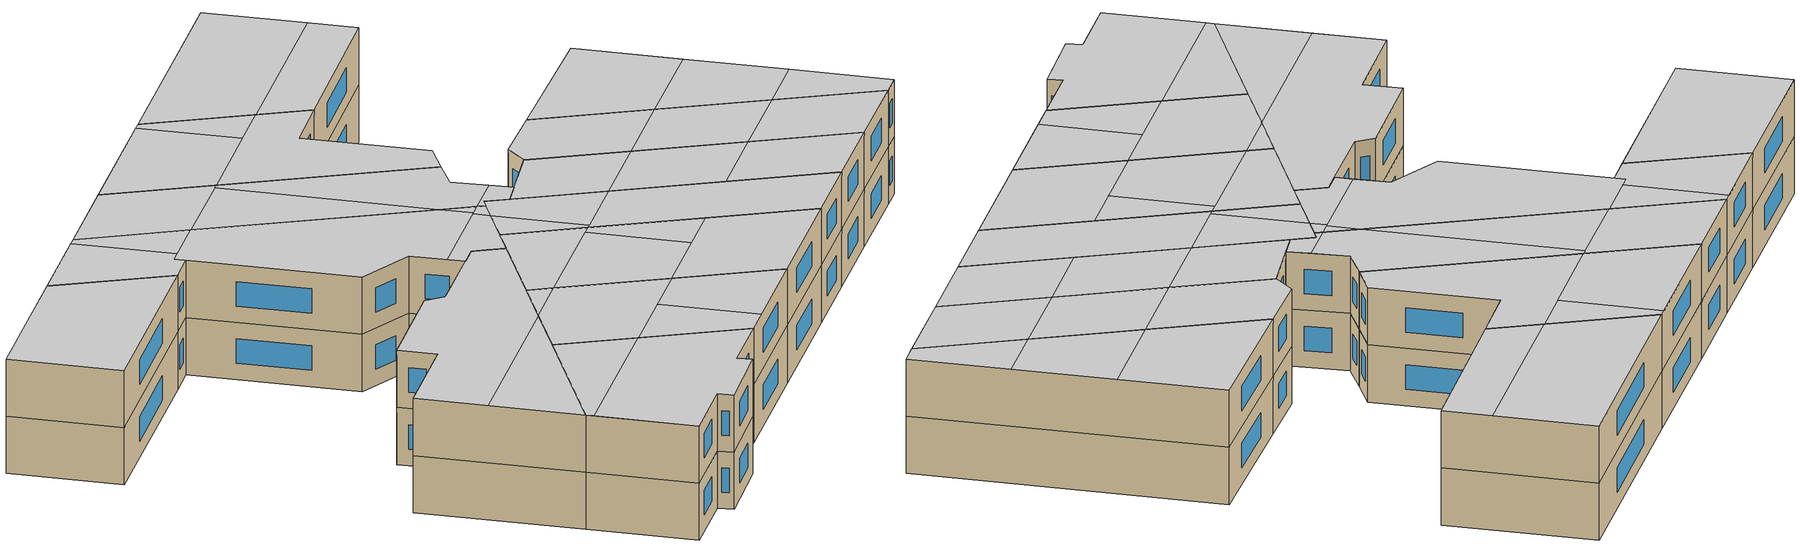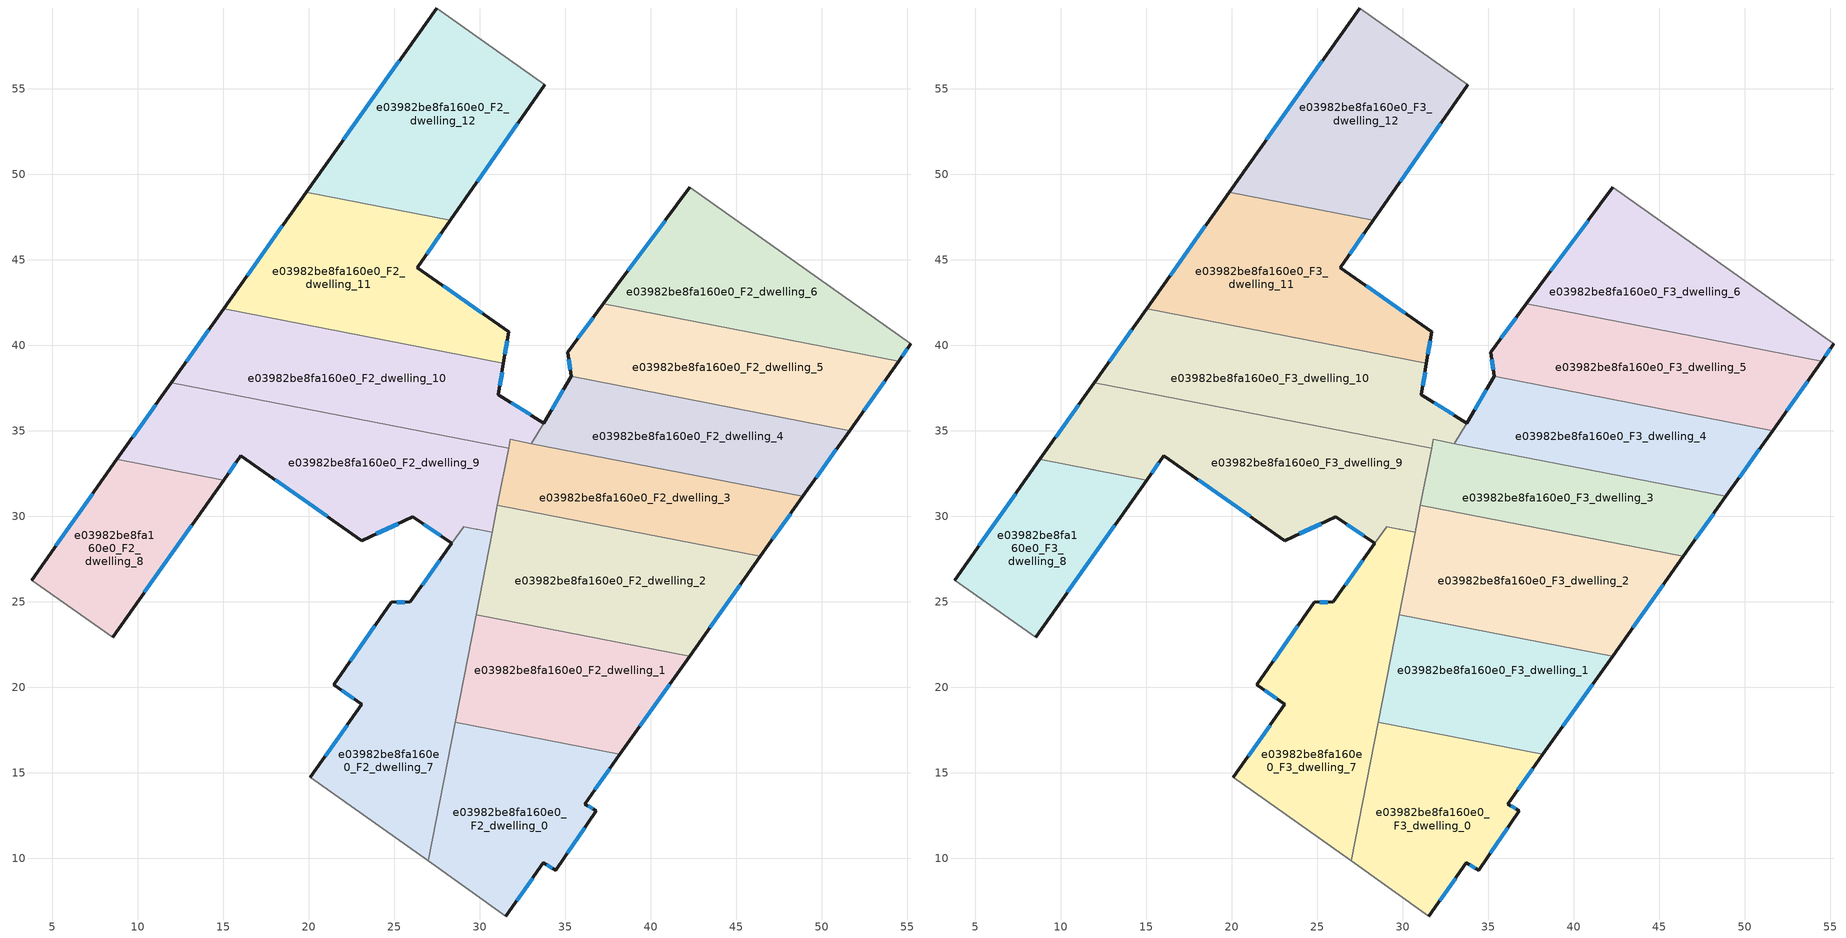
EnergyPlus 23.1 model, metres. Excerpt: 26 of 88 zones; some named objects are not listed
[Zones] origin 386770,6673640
e03982be8fa160e0_F2_dwelling_0
 floor to e03982be8fa160e0_F1_dwelling_0 (EU_floor_Construction): 38.19,16.07 36.13,13.17 36.8,12.76 34.42,9.29 33.71,9.73 31.52,6.62 26.98,9.83 28.55,17.95 z6
 wall outside (EU_wall_Construction): 31.52,6.62 33.71,9.73 34.42,9.29 36.8,12.76 36.13,13.17 38.19,16.07 z6:9
 wall adiabatic (EU_wall_Construction): 26.98,9.83 31.52,6.62 z6:9
 wall to e03982be8fa160e0_F2_dwelling_1 (EU_wall_Construction): 38.19,16.07 28.55,17.95 z6:9
 wall to e03982be8fa160e0_F2_dwelling_7 (EU_wall_Construction): 28.55,17.95 26.98,9.83 z6:9
 window (EU_Window_Construction): 33.91,9.6 34.22,9.42 / 32.15,7.5 33.08,8.84 / 36.72,14 37.6,15.24 / 36.61,12.88 36.32,13.05 / 35.1,10.28 36.12,11.77 z6.86:8.14
e03982be8fa160e0_F2_dwelling_1
 floor to e03982be8fa160e0_F1_dwelling_1 (EU_floor_Construction): 42.26,21.81 38.19,16.07 28.55,17.95 29.78,24.23 z6
 wall outside (EU_wall_Construction): 38.19,16.07 42.26,21.81 z6:9
 wall to e03982be8fa160e0_F2_dwelling_2 (EU_wall_Construction): 42.26,21.81 29.78,24.23 z6:9
 wall to e03982be8fa160e0_F2_dwelling_7 (EU_wall_Construction): 29.78,24.23 28.56,17.95 z6:9
 window (EU_Window_Construction): 39.35,17.71 41.09,20.17 z6.86:8.14
e03982be8fa160e0_F2_dwelling_10
 floor to e03982be8fa160e0_F1_dwelling_10 (EU_floor_Construction): 31.38,38.94 31.08,37.1 33.72,35.45 33.01,34.24 31.77,34.48 31.67,33.97 11.95,37.81 15.01,42.12 z6
 wall outside (EU_wall_Construction): 15.01,42.12 11.95,37.81 / 33.72,35.45 31.08,37.1 31.38,38.94 z6:9
 wall to e03982be8fa160e0_F2_dwelling_9 (EU_wall_Construction): 11.95,37.81 31.67,33.97 z6:9
 wall to e03982be8fa160e0_F2_dwelling_11 (EU_wall_Construction): 31.38,38.94 15.01,42.12 z6:9
 wall to e03982be8fa160e0_F2_dwelling_3 (EU_wall_Construction): 31.67,33.97 31.77,34.48 33.01,34.24 z6:9
 wall to e03982be8fa160e0_F2_dwelling_4 (EU_wall_Construction): 33.01,34.24 33.72,35.45 z6:9
 window (EU_Window_Construction): 14.13,40.89 12.82,39.04 / 31.17,37.63 31.29,38.41 / 32.97,35.92 31.84,36.63 z6.86:8.14
e03982be8fa160e0_F2_dwelling_11
 floor to e03982be8fa160e0_F1_dwelling_11 (EU_floor_Construction): 28.26,47.3 26.33,44.52 31.67,40.79 31.38,38.94 15.01,42.12 19.83,48.93 z6
 wall outside (EU_wall_Construction): 31.38,38.94 31.67,40.79 26.33,44.52 28.26,47.3 / 19.83,48.93 15.01,42.12 z6:9
 wall to e03982be8fa160e0_F2_dwelling_12 (EU_wall_Construction): 28.26,47.3 19.83,48.93 z6:9
 window (EU_Window_Construction): 30.15,41.86 27.86,43.46 / 31.46,39.47 31.59,40.26 / 18.45,46.99 16.38,44.07 / 26.88,45.32 27.71,46.5 z6.86:8.14
e03982be8fa160e0_F2_dwelling_12
 floor to e03982be8fa160e0_F1_dwelling_12 (EU_floor_Construction): 33.79,55.24 28.26,47.3 19.83,48.93 27.46,59.71 z6
 wall outside (EU_wall_Construction): 27.46,59.71 19.83,48.93 / 28.26,47.3 33.79,55.24 z6:9
 wall adiabatic (EU_wall_Construction): 33.79,55.24 27.46,59.71 z6:9
 window (EU_Window_Construction): 25.28,56.63 22.01,52.01 / 29.84,49.57 32.21,52.97 z6.86:8.14
e03982be8fa160e0_F2_dwelling_2
 floor to e03982be8fa160e0_F1_dwelling_2 (EU_floor_Construction): 46.39,27.64 42.26,21.81 29.78,24.23 31.02,30.63 z6
 wall outside (EU_wall_Construction): 42.26,21.81 46.39,27.64 z6:9
 wall to e03982be8fa160e0_F2_dwelling_3 (EU_wall_Construction): 46.39,27.64 31.02,30.63 z6:9
 wall to e03982be8fa160e0_F2_dwelling_9 (EU_wall_Construction): 31.02,30.63 30.72,29.05 z6:9
 wall to e03982be8fa160e0_F2_dwelling_7 (EU_wall_Construction): 30.72,29.05 29.78,24.23 z6:9
 window (EU_Window_Construction): 43.44,23.47 45.21,25.97 z6.86:8.14
e03982be8fa160e0_F2_dwelling_3
 floor to e03982be8fa160e0_F1_dwelling_3 (EU_floor_Construction): 48.89,31.16 46.39,27.64 31.02,30.63 31.77,34.48 z6
 wall outside (EU_wall_Construction): 46.39,27.64 48.89,31.16 z6:9
 wall to e03982be8fa160e0_F2_dwelling_4 (EU_wall_Construction): 48.89,31.16 33.01,34.24 z6:9
 wall to e03982be8fa160e0_F2_dwelling_9 (EU_wall_Construction): 31.67,33.97 31.02,30.63 z6:9
 window (EU_Window_Construction): 47.1,28.64 48.17,30.15 z6.86:8.14
e03982be8fa160e0_F2_dwelling_4
 floor to e03982be8fa160e0_F1_dwelling_4 (EU_floor_Construction): 51.61,35 48.89,31.16 33.01,34.24 35.35,38.17 z6
 wall outside (EU_wall_Construction): 48.89,31.16 51.61,35 / 35.35,38.17 33.72,35.44 z6:9
 wall to e03982be8fa160e0_F2_dwelling_5 (EU_wall_Construction): 51.61,35 35.35,38.17 z6:9
 window (EU_Window_Construction): 49.67,32.25 50.83,33.9 / 34.88,37.39 34.19,36.22 z6.86:8.14
e03982be8fa160e0_F2_dwelling_5
 floor to e03982be8fa160e0_F1_dwelling_5 (EU_floor_Construction): 54.48,39.05 51.61,35 35.35,38.17 35.12,39.59 37.21,42.41 z6
 wall outside (EU_wall_Construction): 51.61,35 54.48,39.05 / 37.21,42.41 35.12,39.59 35.35,38.17 z6:9
 wall to e03982be8fa160e0_F2_dwelling_6 (EU_wall_Construction): 54.48,39.05 37.21,42.41 z6:9
 window (EU_Window_Construction): 52.43,36.16 53.66,37.89 / 35.19,39.19 35.28,38.57 / 36.61,41.6 35.72,40.4 z6.86:8.14
e03982be8fa160e0_F2_dwelling_6
 floor to e03982be8fa160e0_F1_dwelling_6 (EU_floor_Construction): 55.21,40.07 54.48,39.05 37.21,42.41 42.27,49.23 z6
 wall outside (EU_wall_Construction): 42.27,49.23 37.21,42.41 / 54.48,39.05 55.21,40.07 z6:9
 wall adiabatic (EU_wall_Construction): 55.21,40.07 42.27,49.23 z6:9
 window (EU_Window_Construction): 40.83,47.28 38.66,44.36 / 54.69,39.34 55,39.78 z6.86:8.14
e03982be8fa160e0_F2_dwelling_7
 floor to e03982be8fa160e0_F1_dwelling_7 (EU_floor_Construction): 30.72,29.05 26.98,9.83 20.08,14.72 23.1,19.01 21.45,20.15 24.83,24.96 25.92,24.98 29.04,29.38 29.78,29.24 z6
 wall outside (EU_wall_Construction): 28.36,28.41 25.92,24.98 24.83,24.96 21.45,20.15 23.1,19.01 20.08,14.72 z6:9
 wall adiabatic (EU_wall_Construction): 20.08,14.72 26.98,9.83 z6:9
 wall to e03982be8fa160e0_F2_dwelling_9 (EU_wall_Construction): 29.84,29.23 29.78,29.24 29.04,29.38 28.36,28.41 / 30.72,29.05 29.84,29.22 z6:9
 window (EU_Window_Construction): 22.24,17.78 20.94,15.94 / 21.92,19.83 22.63,19.33 / 23.86,23.59 22.42,21.53 / 25.61,24.98 25.14,24.97 / 27.66,27.43 26.62,25.96 z6.86:8.14
e03982be8fa160e0_F2_dwelling_8
 floor to e03982be8fa160e0_F1_dwelling_8 (EU_floor_Construction): 15.01,32.11 8.52,22.91 3.78,26.26 8.78,33.32 z6
 wall outside (EU_wall_Construction): 8.78,33.32 3.78,26.26 / 8.52,22.91 15.01,32.11 z6:9
 wall adiabatic (EU_wall_Construction): 3.78,26.26 8.52,22.91 z6:9
 wall to e03982be8fa160e0_F2_dwelling_9 (EU_wall_Construction): 15.01,32.11 8.78,33.32 z6:9
 window (EU_Window_Construction): 7.35,31.3 5.2,28.28 / 10.37,25.53 13.15,29.48 z6.86:8.14
e03982be8fa160e0_F2_dwelling_9
 floor to e03982be8fa160e0_F1_dwelling_9 (EU_floor_Construction): 31.67,33.97 30.72,29.05 29.78,29.24 29.04,29.38 28.36,28.41 26.07,29.96 23.09,28.57 16.02,33.54 15.01,32.11 8.78,33.32 11.95,37.81 z6
 wall outside (EU_wall_Construction): 15.01,32.11 16.02,33.54 23.09,28.57 26.07,29.96 28.36,28.41 / 11.95,37.81 8.78,33.32 z6:9
 window (EU_Window_Construction): 26.72,29.52 27.7,28.86 / 23.94,28.97 25.21,29.56 / 18.04,32.12 21.07,29.99 / 15.3,32.52 15.73,33.13 / 11.04,36.53 9.68,34.6 z6.86:8.14
e03982be8fa160e0_F3_dwelling_0
 floor to e03982be8fa160e0_F2_dwelling_0 (EU_floor_Construction): 38.19,16.07 36.13,13.17 36.8,12.76 34.42,9.29 33.71,9.73 31.52,6.62 26.98,9.83 28.55,17.95 z9
 wall outside (EU_wall_Construction): 31.52,6.62 33.71,9.73 34.42,9.29 36.8,12.76 36.13,13.17 38.19,16.07 z9:12
 wall adiabatic (EU_wall_Construction): 26.98,9.83 31.52,6.62 z9:12
 wall to e03982be8fa160e0_F3_dwelling_1 (EU_wall_Construction): 38.19,16.07 28.55,17.95 z9:12
 wall to e03982be8fa160e0_F3_dwelling_7 (EU_wall_Construction): 28.55,17.95 26.98,9.83 z9:12
 window (EU_Window_Construction): 33.91,9.6 34.22,9.42 / 32.15,7.5 33.08,8.84 / 36.72,14 37.6,15.24 / 36.61,12.88 36.32,13.05 / 35.1,10.28 36.12,11.77 z9.86:11.14
 ceiling to e03982be8fa160e0_F4_dwelling_0 (EU_floor_Construction): 34.42,9.29 36.8,12.76 36.13,13.17 38.19,16.07 32.67,17.15 27.32,9.59 31.52,6.62 33.71,9.73 z12
 ceiling to e03982be8fa160e0_F4_dwelling_3 (EU_floor_Construction): 27.32,9.59 32.67,17.15 28.55,17.95 26.98,9.83 z12
e03982be8fa160e0_F3_dwelling_1
 floor to e03982be8fa160e0_F2_dwelling_1 (EU_floor_Construction): 42.26,21.81 38.19,16.07 28.55,17.95 29.78,24.23 z9
 wall outside (EU_wall_Construction): 38.19,16.07 42.26,21.81 z9:12
 wall to e03982be8fa160e0_F3_dwelling_2 (EU_wall_Construction): 42.26,21.81 29.78,24.23 z9:12
 wall to e03982be8fa160e0_F3_dwelling_7 (EU_wall_Construction): 29.78,24.23 28.56,17.95 z9:12
 window (EU_Window_Construction): 39.35,17.71 41.09,20.17 z9.86:11.14
 ceiling to e03982be8fa160e0_F4_dwelling_3 (EU_floor_Construction): 32.67,17.15 36.73,22.88 31.1,23.97 29.21,21.29 28.55,17.95 z12
 ceiling to e03982be8fa160e0_F4_dwelling_0 (EU_floor_Construction): 38.19,16.07 39.15,17.43 34.96,20.39 32.67,17.15 z12
 ceiling to e03982be8fa160e0_F4_dwelling_5 (EU_floor_Construction): 29.21,21.29 31.1,23.97 29.78,24.23 z12
 ceiling to e03982be8fa160e0_F4_dwelling_1 (EU_floor_Construction): 39.15,17.43 42.26,21.81 36.73,22.88 34.96,20.39 z12
e03982be8fa160e0_F3_dwelling_10
 floor to e03982be8fa160e0_F2_dwelling_10 (EU_floor_Construction): 31.38,38.94 31.08,37.1 33.72,35.45 33.01,34.24 31.77,34.48 31.67,33.97 11.95,37.81 15.01,42.12 z9
 wall outside (EU_wall_Construction): 15.01,42.12 11.95,37.81 / 33.72,35.45 31.08,37.1 31.38,38.94 z9:12
 wall to e03982be8fa160e0_F3_dwelling_9 (EU_wall_Construction): 11.95,37.81 31.67,33.97 z9:12
 wall to e03982be8fa160e0_F3_dwelling_11 (EU_wall_Construction): 31.38,38.94 15.01,42.12 z9:12
 wall to e03982be8fa160e0_F3_dwelling_3 (EU_wall_Construction): 31.67,33.97 31.77,34.48 33.01,34.24 z9:12
 wall to e03982be8fa160e0_F3_dwelling_4 (EU_wall_Construction): 33.01,34.24 33.72,35.45 z9:12
 window (EU_Window_Construction): 14.13,40.89 12.82,39.04 / 31.17,37.63 31.29,38.41 / 32.97,35.92 31.84,36.63 z9.86:11.14
 ceiling to e03982be8fa160e0_F4_dwelling_8 (EU_floor_Construction): 31.24,34.06 32.69,36.1 31.08,37.1 31.38,38.94 20.63,41.03 20.45,40.77 29.44,34.41 z12
 ceiling to e03982be8fa160e0_F4_dwelling_6 (EU_floor_Construction): 33.01,34.24 33.72,35.45 32.69,36.1 31.24,34.06 31.67,33.97 31.77,34.48 z12
 ceiling adiabatic (EU_roof_Construction): 17.57,36.71 20.63,41.03 15.01,42.12 11.95,37.81 z12
 ceiling to e03982be8fa160e0_F4_dwelling_7 (EU_floor_Construction): 29.44,34.41 20.45,40.77 17.57,36.71 z12
e03982be8fa160e0_F3_dwelling_11
 floor to e03982be8fa160e0_F2_dwelling_11 (EU_floor_Construction): 28.26,47.3 26.33,44.52 31.67,40.79 31.38,38.94 15.01,42.12 19.83,48.93 z9
 wall outside (EU_wall_Construction): 31.38,38.94 31.67,40.79 26.33,44.52 28.26,47.3 / 19.83,48.93 15.01,42.12 z9:12
 wall to e03982be8fa160e0_F3_dwelling_12 (EU_wall_Construction): 28.26,47.3 19.83,48.93 z9:12
 window (EU_Window_Construction): 30.15,41.86 27.86,43.46 / 31.46,39.47 31.59,40.26 / 18.45,46.99 16.38,44.07 / 26.88,45.32 27.71,46.5 z9.86:11.14
 ceiling to e03982be8fa160e0_F4_dwelling_10 (EU_floor_Construction): 20.63,41.03 23.83,45.55 19.57,48.56 15.01,42.12 z12
 ceiling to e03982be8fa160e0_F4_dwelling_8 (EU_floor_Construction): 31.38,38.94 31.67,40.79 26.33,44.52 28.26,47.3 25.45,47.84 20.63,41.03 z12
 ceiling to e03982be8fa160e0_F4_dwelling_11 (EU_floor_Construction): 23.83,45.55 25.45,47.84 19.83,48.93 19.57,48.56 z12
e03982be8fa160e0_F3_dwelling_12
 floor to e03982be8fa160e0_F2_dwelling_12 (EU_floor_Construction): 33.79,55.24 28.26,47.3 19.83,48.93 27.46,59.71 z9
 wall outside (EU_wall_Construction): 27.46,59.71 19.83,48.93 / 28.26,47.3 33.79,55.24 z9:12
 wall adiabatic (EU_wall_Construction): 33.79,55.24 27.46,59.71 z9:12
 window (EU_Window_Construction): 25.28,56.63 22.01,52.01 / 29.84,49.57 32.21,52.97 z9.86:11.14
 ceiling to e03982be8fa160e0_F4_dwelling_11 (EU_floor_Construction): 25.45,47.84 31.72,56.7 27.46,59.71 19.83,48.93 z12
 ceiling to e03982be8fa160e0_F4_dwelling_8 (EU_floor_Construction): 28.26,47.3 33.79,55.24 31.72,56.7 25.45,47.84 z12
e03982be8fa160e0_F3_dwelling_2
 floor to e03982be8fa160e0_F2_dwelling_2 (EU_floor_Construction): 46.39,27.64 42.26,21.81 29.78,24.23 31.02,30.63 z9
 wall outside (EU_wall_Construction): 42.26,21.81 46.39,27.64 z9:12
 wall to e03982be8fa160e0_F3_dwelling_3 (EU_wall_Construction): 46.39,27.64 31.02,30.63 z9:12
 wall to e03982be8fa160e0_F3_dwelling_9 (EU_wall_Construction): 31.02,30.63 30.72,29.05 z9:12
 wall to e03982be8fa160e0_F3_dwelling_7 (EU_wall_Construction): 30.72,29.05 29.78,24.23 z9:12
 window (EU_Window_Construction): 43.44,23.47 45.21,25.97 z9.86:11.14
 ceiling to e03982be8fa160e0_F4_dwelling_1 (EU_floor_Construction): 42.26,21.81 46.39,27.64 40.86,28.72 36.73,22.88 z12
 ceiling to e03982be8fa160e0_F4_dwelling_3 (EU_floor_Construction): 36.73,22.88 39.16,26.32 34.9,29.33 31.1,23.97 z12
 ceiling to e03982be8fa160e0_F4_dwelling_5 (EU_floor_Construction): 31.1,23.97 35.24,29.81 31.02,30.63 29.78,24.23 z12
 ceiling to e03982be8fa160e0_F4_dwelling_4 (EU_floor_Construction): 39.16,26.32 40.86,28.72 35.24,29.81 34.9,29.33 z12
e03982be8fa160e0_F3_dwelling_3
 floor to e03982be8fa160e0_F2_dwelling_3 (EU_floor_Construction): 48.89,31.16 46.39,27.64 31.02,30.63 31.77,34.48 z9
 wall outside (EU_wall_Construction): 46.39,27.64 48.89,31.16 z9:12
 wall to e03982be8fa160e0_F3_dwelling_4 (EU_wall_Construction): 48.89,31.16 33.01,34.24 z9:12
 wall to e03982be8fa160e0_F3_dwelling_9 (EU_wall_Construction): 31.67,33.97 31.02,30.63 z9:12
 window (EU_Window_Construction): 47.1,28.64 48.17,30.15 z9.86:11.14
 ceiling to e03982be8fa160e0_F4_dwelling_6 (EU_floor_Construction): 35.4,30.04 37.73,33.33 31.77,34.48 31.45,32.83 z12
 ceiling to e03982be8fa160e0_F4_dwelling_5 (EU_floor_Construction): 35.24,29.81 35.4,30.04 31.45,32.83 31.02,30.63 z12
 ceiling adiabatic (EU_roof_Construction): 46.39,27.64 48.89,31.16 37.73,33.33 35.24,29.81 z12
e03982be8fa160e0_F3_dwelling_4
 floor to e03982be8fa160e0_F2_dwelling_4 (EU_floor_Construction): 51.61,35 48.89,31.16 33.01,34.24 35.35,38.17 z9
 wall outside (EU_wall_Construction): 48.89,31.16 51.61,35 / 35.35,38.17 33.72,35.44 z9:12
 wall to e03982be8fa160e0_F3_dwelling_5 (EU_wall_Construction): 51.61,35 35.35,38.17 z9:12
 window (EU_Window_Construction): 49.67,32.25 50.83,33.9 / 34.88,37.39 34.19,36.22 z9.86:11.14
 ceiling to e03982be8fa160e0_F4_dwelling_6 (EU_floor_Construction): 37.73,33.33 40.45,37.17 35.35,38.17 33.01,34.24 z12
 ceiling to e03982be8fa160e0_F4_dwelling_2 (EU_floor_Construction): 48.89,31.16 51.61,35 46.07,36.08 43.35,32.23 z12
 ceiling to e03982be8fa160e0_F4_dwelling_4 (EU_floor_Construction): 43.35,32.23 46.07,36.08 40.45,37.17 37.73,33.33 z12
e03982be8fa160e0_F3_dwelling_5
 floor to e03982be8fa160e0_F2_dwelling_5 (EU_floor_Construction): 54.48,39.05 51.61,35 35.35,38.17 35.12,39.59 37.21,42.41 z9
 wall outside (EU_wall_Construction): 51.61,35 54.48,39.05 / 37.21,42.41 35.12,39.59 35.35,38.17 z9:12
 wall to e03982be8fa160e0_F3_dwelling_6 (EU_wall_Construction): 54.48,39.05 37.21,42.41 z9:12
 window (EU_Window_Construction): 52.43,36.16 53.66,37.89 / 35.19,39.19 35.28,38.57 / 36.61,41.6 35.72,40.4 z9.86:11.14
 ceiling to e03982be8fa160e0_F4_dwelling_2 (EU_floor_Construction): 51.61,35 54.48,39.05 48.94,40.13 46.07,36.08 z12
 ceiling to e03982be8fa160e0_F4_dwelling_6 (EU_floor_Construction): 40.45,37.17 43.32,41.22 37.21,42.41 35.12,39.59 35.35,38.17 z12
 ceiling adiabatic (EU_roof_Construction): 46.07,36.08 48.94,40.13 43.32,41.22 40.45,37.17 z12
e03982be8fa160e0_F3_dwelling_6
 floor to e03982be8fa160e0_F2_dwelling_6 (EU_floor_Construction): 55.21,40.07 54.48,39.05 37.21,42.41 42.27,49.23 z9
 wall outside (EU_wall_Construction): 42.27,49.23 37.21,42.41 / 54.48,39.05 55.21,40.07 z9:12
 wall adiabatic (EU_wall_Construction): 55.21,40.07 42.27,49.23 z9:12
 window (EU_Window_Construction): 40.83,47.28 38.66,44.36 / 54.69,39.34 55,39.78 z9.86:11.14
 ceiling to e03982be8fa160e0_F4_dwelling_2 (EU_floor_Construction): 54.48,39.05 55.21,40.07 51.01,43.04 48.94,40.13 z12
 ceiling to e03982be8fa160e0_F4_dwelling_6 (EU_floor_Construction): 43.32,41.22 46.74,46.06 42.27,49.23 37.21,42.41 z12
 ceiling adiabatic (EU_roof_Construction): 48.94,40.13 51.01,43.04 46.74,46.06 43.32,41.22 z12
e03982be8fa160e0_F3_dwelling_7
 floor to e03982be8fa160e0_F2_dwelling_7 (EU_floor_Construction): 30.72,29.05 26.98,9.83 20.08,14.72 23.1,19.01 21.45,20.15 24.83,24.96 25.92,24.98 29.04,29.38 29.78,29.24 z9
 wall outside (EU_wall_Construction): 28.36,28.41 25.92,24.98 24.83,24.96 21.45,20.15 23.1,19.01 20.08,14.72 z9:12
 wall adiabatic (EU_wall_Construction): 20.08,14.72 26.98,9.83 z9:12
 wall to e03982be8fa160e0_F3_dwelling_9 (EU_wall_Construction): 29.84,29.23 29.78,29.24 29.04,29.38 28.36,28.41 / 30.72,29.05 29.84,29.22 z9:12
 window (EU_Window_Construction): 22.24,17.78 20.94,15.94 / 21.92,19.83 22.63,19.33 / 23.86,23.59 22.42,21.53 / 25.61,24.98 25.14,24.97 / 27.66,27.43 26.62,25.96 z9.86:11.14
 ceiling to e03982be8fa160e0_F4_dwelling_5 (EU_floor_Construction): 23.06,12.61 29.21,21.29 30.72,29.05 29.78,29.24 29.04,29.38 25.92,24.98 24.83,24.96 21.45,20.15 23.1,19.01 20.08,14.72 z12
 ceiling to e03982be8fa160e0_F4_dwelling_3 (EU_floor_Construction): 26.98,9.83 29.21,21.29 23.06,12.61 z12
e03982be8fa160e0_F3_dwelling_8
 floor to e03982be8fa160e0_F2_dwelling_8 (EU_floor_Construction): 15.01,32.11 8.52,22.91 3.78,26.26 8.78,33.32 z9
 wall outside (EU_wall_Construction): 8.78,33.32 3.78,26.26 / 8.52,22.91 15.01,32.11 z9:12
 wall adiabatic (EU_wall_Construction): 3.78,26.26 8.52,22.91 z9:12
 wall to e03982be8fa160e0_F3_dwelling_9 (EU_wall_Construction): 15.01,32.11 8.78,33.32 z9:12
 window (EU_Window_Construction): 7.35,31.3 5.2,28.28 / 10.37,25.53 13.15,29.48 z9.86:11.14
 ceiling to e03982be8fa160e0_F4_dwelling_9 (EU_floor_Construction): 8.52,22.91 15.01,32.11 8.78,33.32 3.78,26.26 z12
e03982be8fa160e0_F3_dwelling_9
 floor to e03982be8fa160e0_F2_dwelling_9 (EU_floor_Construction): 31.67,33.97 30.72,29.05 29.78,29.24 29.04,29.38 28.36,28.41 26.07,29.96 23.09,28.57 16.02,33.54 15.01,32.11 8.78,33.32 11.95,37.81 z9
 wall outside (EU_wall_Construction): 15.01,32.11 16.02,33.54 23.09,28.57 26.07,29.96 28.36,28.41 / 11.95,37.81 8.78,33.32 z9:12
 window (EU_Window_Construction): 26.72,29.52 27.7,28.86 / 23.94,28.97 25.21,29.56 / 18.04,32.12 21.07,29.99 / 15.3,32.52 15.73,33.13 / 11.04,36.53 9.68,34.6 z9.86:11.14
 ceiling to e03982be8fa160e0_F4_dwelling_7 (EU_floor_Construction): 27.6,28.92 30.8,33.44 29.44,34.41 17.57,36.71 15.56,33.87 23.09,28.57 26.07,29.96 z12
 ceiling to e03982be8fa160e0_F4_dwelling_8 (EU_floor_Construction): 30.8,33.44 31.24,34.06 29.44,34.41 z12
 ceiling to e03982be8fa160e0_F4_dwelling_9 (EU_floor_Construction): 15.01,32.11 16.02,33.54 15.56,33.87 15.93,34.4 11.67,37.41 8.78,33.32 z12
 ceiling to e03982be8fa160e0_F4_dwelling_5 (EU_floor_Construction): 30.72,29.05 31.45,32.83 30.73,33.34 27.6,28.92 28.36,28.41 29.04,29.38 29.78,29.24 z12
 ceiling to e03982be8fa160e0_F4_dwelling_10 (EU_floor_Construction): 15.93,34.4 17.57,36.71 11.95,37.81 11.67,37.41 z12
 ceiling to e03982be8fa160e0_F4_dwelling_6 (EU_floor_Construction): 31.45,32.83 31.67,33.97 31.24,34.06 30.73,33.34 z12
[Building]
EU S2 Campaign: North Axis=0; Terrain=City; Solar Distribution=FullExterior
[Site:Location]
Helsinki-Vantaa.AP: Latitude=60.317; Longitude=24.963; Time Zone=2; Elevation=54.6
[SizingPeriod:WeatherFileDays]
AnnualSizingPeriod: Begin Month=1; Begin Day of Month=1; End Month=12; End Day of Month=31; Day of Week for Start Day=Monday; Use Weather File Daylight Saving Period=No; Use Weather File Rain and Snow Indicators=No
[MATERIAL]
EU_InternalMass_Material: Roughness=MediumRough; Thickness=0.1; Conductivity=1; Density=1800; Specific Heat=900; Thermal Absorptance=0.9; Solar Absorptance=0.7; Visible Absorptance=0.7
[MATERIAL:NOMASS] Roughness=MediumRough; Thermal Absorptance=0.9; Solar Absorptance=0.7; Visible Absorptance=0.7
Name | Thermal Resistance
EU_wall_NoMass | 1.10183
EU_roof_NoMass; EU_floor_NoMass | 1.70606
[WINDOWMATERIAL:SIMPLEGLAZINGSYSTEM]
EU_Window_SimpleGlazing: UFactor=3.11035; Solar Heat Gain Coefficient=0.8; Visible Transmittance=0.8
[CONSTRUCTION]
EU_wall_Construction: EU_wall_NoMass
EU_roof_Construction: EU_roof_NoMass
EU_floor_Construction: EU_floor_NoMass
EU_Window_Construction: EU_Window_SimpleGlazing
EU_InternalMass_Construction: EU_InternalMass_Material
[ZONE] Type=1; Multiplier=1; Ceiling Height=autocalculate; Floor Area=autocalculate; Part of Total Floor Area=Yes
Name | Volume
e03982be8fa160e0_F2_dwelling_0; e03982be8fa160e0_F3_dwelling_0 | 228.308
e03982be8fa160e0_F2_dwelling_1; e03982be8fa160e0_F3_dwelling_1 | 216.406
e03982be8fa160e0_F2_dwelling_10; e03982be8fa160e0_F3_dwelling_10 | 274.701
e03982be8fa160e0_F2_dwelling_11; e03982be8fa160e0_F3_dwelling_11 | 267.854
e03982be8fa160e0_F2_dwelling_12; e03982be8fa160e0_F3_dwelling_12 | 267.466
e03982be8fa160e0_F2_dwelling_2; e03982be8fa160e0_F3_dwelling_2 | 277.295
e03982be8fa160e0_F2_dwelling_3; e03982be8fa160e0_F3_dwelling_3 | 194.982
e03982be8fa160e0_F2_dwelling_4; e03982be8fa160e0_F3_dwelling_4 | 210.966
e03982be8fa160e0_F2_dwelling_5; e03982be8fa160e0_F3_dwelling_5 | 237.122
e03982be8fa160e0_F2_dwelling_6; e03982be8fa160e0_F3_dwelling_6 | 231.971
e03982be8fa160e0_F2_dwelling_7; e03982be8fa160e0_F3_dwelling_7 | 295.463
e03982be8fa160e0_F2_dwelling_8; e03982be8fa160e0_F3_dwelling_8 | 173.22
e03982be8fa160e0_F2_dwelling_9; e03982be8fa160e0_F3_dwelling_9 | 333.664
[INTERNALMASS] Construction=EU_InternalMass_Construction
Name | Zone or ZoneList | Surface Area
e03982be8fa160e0_F2_dwelling_0_EU_InternalMass | e03982be8fa160e0_F2_dwelling_0 | 76.1027
e03982be8fa160e0_F2_dwelling_1_EU_InternalMass | e03982be8fa160e0_F2_dwelling_1 | 72.1354
e03982be8fa160e0_F2_dwelling_2_EU_InternalMass | e03982be8fa160e0_F2_dwelling_2 | 92.4315
e03982be8fa160e0_F2_dwelling_3_EU_InternalMass | e03982be8fa160e0_F2_dwelling_3 | 64.9951
e03982be8fa160e0_F2_dwelling_4_EU_InternalMass | e03982be8fa160e0_F2_dwelling_4 | 70.3325
e03982be8fa160e0_F2_dwelling_5_EU_InternalMass | e03982be8fa160e0_F2_dwelling_5 | 79.0407
e03982be8fa160e0_F2_dwelling_6_EU_InternalMass | e03982be8fa160e0_F2_dwelling_6 | 77.3238
e03982be8fa160e0_F2_dwelling_7_EU_InternalMass | e03982be8fa160e0_F2_dwelling_7 | 98.4909
e03982be8fa160e0_F2_dwelling_8_EU_InternalMass | e03982be8fa160e0_F2_dwelling_8 | 57.7461
e03982be8fa160e0_F2_dwelling_9_EU_InternalMass | e03982be8fa160e0_F2_dwelling_9 | 111.221
e03982be8fa160e0_F2_dwelling_10_EU_InternalMass | e03982be8fa160e0_F2_dwelling_10 | 91.5668
e03982be8fa160e0_F2_dwelling_11_EU_InternalMass | e03982be8fa160e0_F2_dwelling_11 | 89.2847
e03982be8fa160e0_F2_dwelling_12_EU_InternalMass | e03982be8fa160e0_F2_dwelling_12 | 89.1553
e03982be8fa160e0_F3_dwelling_0_EU_InternalMass | e03982be8fa160e0_F3_dwelling_0 | 76.1027
e03982be8fa160e0_F3_dwelling_1_EU_InternalMass | e03982be8fa160e0_F3_dwelling_1 | 72.1354
e03982be8fa160e0_F3_dwelling_2_EU_InternalMass | e03982be8fa160e0_F3_dwelling_2 | 92.4315
e03982be8fa160e0_F3_dwelling_3_EU_InternalMass | e03982be8fa160e0_F3_dwelling_3 | 64.9951
e03982be8fa160e0_F3_dwelling_4_EU_InternalMass | e03982be8fa160e0_F3_dwelling_4 | 70.3325
e03982be8fa160e0_F3_dwelling_5_EU_InternalMass | e03982be8fa160e0_F3_dwelling_5 | 79.0407
e03982be8fa160e0_F3_dwelling_6_EU_InternalMass | e03982be8fa160e0_F3_dwelling_6 | 77.3238
e03982be8fa160e0_F3_dwelling_7_EU_InternalMass | e03982be8fa160e0_F3_dwelling_7 | 98.4909
e03982be8fa160e0_F3_dwelling_8_EU_InternalMass | e03982be8fa160e0_F3_dwelling_8 | 57.7461
e03982be8fa160e0_F3_dwelling_9_EU_InternalMass | e03982be8fa160e0_F3_dwelling_9 | 111.221
e03982be8fa160e0_F3_dwelling_10_EU_InternalMass | e03982be8fa160e0_F3_dwelling_10 | 91.5668
e03982be8fa160e0_F3_dwelling_11_EU_InternalMass | e03982be8fa160e0_F3_dwelling_11 | 89.2847
e03982be8fa160e0_F3_dwelling_12_EU_InternalMass | e03982be8fa160e0_F3_dwelling_12 | 89.1553
[OTHEREQUIPMENT] Fuel Type=Electricity; Design Level Calculation Method=Watts/Area; Power per Zone Floor Area=1; Fraction Latent=0; Fraction Radiant=0; Fraction Lost=0; Carbon Dioxide Generation Rate=0; EndUse Subcategory=EU_Step8_InternalGains
Name | Zone or ZoneList or Space or SpaceList | Schedule
EU_Step8_InternalGain_e03982be8fa160e0_F2_dwelling_0_f000 | e03982be8fa160e0_F2_dwelling_0 | EU_Step8_GainSchedule_e03982be8fa160e0_F2_dwelling_0_f000
EU_Step8_InternalGain_e03982be8fa160e0_F2_dwelling_1_f000 | e03982be8fa160e0_F2_dwelling_1 | EU_Step8_GainSchedule_e03982be8fa160e0_F2_dwelling_1_f000
EU_Step8_InternalGain_e03982be8fa160e0_F2_dwelling_2_f000 | e03982be8fa160e0_F2_dwelling_2 | EU_Step8_GainSchedule_e03982be8fa160e0_F2_dwelling_2_f000
EU_Step8_InternalGain_e03982be8fa160e0_F2_dwelling_3_f000 | e03982be8fa160e0_F2_dwelling_3 | EU_Step8_GainSchedule_e03982be8fa160e0_F2_dwelling_3_f000
EU_Step8_InternalGain_e03982be8fa160e0_F2_dwelling_4_f000 | e03982be8fa160e0_F2_dwelling_4 | EU_Step8_GainSchedule_e03982be8fa160e0_F2_dwelling_4_f000
EU_Step8_InternalGain_e03982be8fa160e0_F2_dwelling_5_f000 | e03982be8fa160e0_F2_dwelling_5 | EU_Step8_GainSchedule_e03982be8fa160e0_F2_dwelling_5_f000
EU_Step8_InternalGain_e03982be8fa160e0_F2_dwelling_6_f000 | e03982be8fa160e0_F2_dwelling_6 | EU_Step8_GainSchedule_e03982be8fa160e0_F2_dwelling_6_f000
EU_Step8_InternalGain_e03982be8fa160e0_F2_dwelling_7_f000 | e03982be8fa160e0_F2_dwelling_7 | EU_Step8_GainSchedule_e03982be8fa160e0_F2_dwelling_7_f000
EU_Step8_InternalGain_e03982be8fa160e0_F2_dwelling_8_f000 | e03982be8fa160e0_F2_dwelling_8 | EU_Step8_GainSchedule_e03982be8fa160e0_F2_dwelling_8_f000
EU_Step8_InternalGain_e03982be8fa160e0_F2_dwelling_9_f000 | e03982be8fa160e0_F2_dwelling_9 | EU_Step8_GainSchedule_e03982be8fa160e0_F2_dwelling_9_f000
EU_Step8_InternalGain_e03982be8fa160e0_F2_dwelling_10_f000 | e03982be8fa160e0_F2_dwelling_10 | EU_Step8_GainSchedule_e03982be8fa160e0_F2_dwelling_10_f000
EU_Step8_InternalGain_e03982be8fa160e0_F2_dwelling_11_f000 | e03982be8fa160e0_F2_dwelling_11 | EU_Step8_GainSchedule_e03982be8fa160e0_F2_dwelling_11_f000
EU_Step8_InternalGain_e03982be8fa160e0_F2_dwelling_12_f000 | e03982be8fa160e0_F2_dwelling_12 | EU_Step8_GainSchedule_e03982be8fa160e0_F2_dwelling_12_f000
EU_Step8_InternalGain_e03982be8fa160e0_F3_dwelling_0_f000 | e03982be8fa160e0_F3_dwelling_0 | EU_Step8_GainSchedule_e03982be8fa160e0_F3_dwelling_0_f000
EU_Step8_InternalGain_e03982be8fa160e0_F3_dwelling_1_f000 | e03982be8fa160e0_F3_dwelling_1 | EU_Step8_GainSchedule_e03982be8fa160e0_F3_dwelling_1_f000
EU_Step8_InternalGain_e03982be8fa160e0_F3_dwelling_2_f000 | e03982be8fa160e0_F3_dwelling_2 | EU_Step8_GainSchedule_e03982be8fa160e0_F3_dwelling_2_f000
EU_Step8_InternalGain_e03982be8fa160e0_F3_dwelling_3_f000 | e03982be8fa160e0_F3_dwelling_3 | EU_Step8_GainSchedule_e03982be8fa160e0_F3_dwelling_3_f000
EU_Step8_InternalGain_e03982be8fa160e0_F3_dwelling_4_f000 | e03982be8fa160e0_F3_dwelling_4 | EU_Step8_GainSchedule_e03982be8fa160e0_F3_dwelling_4_f000
EU_Step8_InternalGain_e03982be8fa160e0_F3_dwelling_5_f000 | e03982be8fa160e0_F3_dwelling_5 | EU_Step8_GainSchedule_e03982be8fa160e0_F3_dwelling_5_f000
EU_Step8_InternalGain_e03982be8fa160e0_F3_dwelling_6_f000 | e03982be8fa160e0_F3_dwelling_6 | EU_Step8_GainSchedule_e03982be8fa160e0_F3_dwelling_6_f000
EU_Step8_InternalGain_e03982be8fa160e0_F3_dwelling_7_f000 | e03982be8fa160e0_F3_dwelling_7 | EU_Step8_GainSchedule_e03982be8fa160e0_F3_dwelling_7_f000
EU_Step8_InternalGain_e03982be8fa160e0_F3_dwelling_8_f000 | e03982be8fa160e0_F3_dwelling_8 | EU_Step8_GainSchedule_e03982be8fa160e0_F3_dwelling_8_f000
EU_Step8_InternalGain_e03982be8fa160e0_F3_dwelling_9_f000 | e03982be8fa160e0_F3_dwelling_9 | EU_Step8_GainSchedule_e03982be8fa160e0_F3_dwelling_9_f000
EU_Step8_InternalGain_e03982be8fa160e0_F3_dwelling_10_f000 | e03982be8fa160e0_F3_dwelling_10 | EU_Step8_GainSchedule_e03982be8fa160e0_F3_dwelling_10_f000
EU_Step8_InternalGain_e03982be8fa160e0_F3_dwelling_11_f000 | e03982be8fa160e0_F3_dwelling_11 | EU_Step8_GainSchedule_e03982be8fa160e0_F3_dwelling_11_f000
EU_Step8_InternalGain_e03982be8fa160e0_F3_dwelling_12_f000 | e03982be8fa160e0_F3_dwelling_12 | EU_Step8_GainSchedule_e03982be8fa160e0_F3_dwelling_12_f000
[ZONEVENTILATION:DESIGNFLOWRATE] Schedule=EU_AlwaysOn; Design Flow Rate Calculation Method=AirChanges/Hour; Air Changes per Hour=0.756316; Ventilation Type=Natural; Fan Pressure Rise=0; Fan Total Efficiency=1; Constant Term Coefficient=1; Temperature Term Coefficient=0; Velocity Term Coefficient=0; Velocity Squared Term Coefficient=0; Minimum Indoor Temperature=-100; Maximum Indoor Temperature=100; Delta Temperature=-100; Minimum Outdoor Temperature=-100; Maximum Outdoor Temperature=100; Maximum Wind Speed=40
Name | Zone or ZoneList or Space or SpaceList
EU_ConstantAir_e03982be8fa160e0_F2_dwelling_0 | e03982be8fa160e0_F2_dwelling_0
EU_ConstantAir_e03982be8fa160e0_F2_dwelling_1 | e03982be8fa160e0_F2_dwelling_1
EU_ConstantAir_e03982be8fa160e0_F2_dwelling_2 | e03982be8fa160e0_F2_dwelling_2
EU_ConstantAir_e03982be8fa160e0_F2_dwelling_3 | e03982be8fa160e0_F2_dwelling_3
EU_ConstantAir_e03982be8fa160e0_F2_dwelling_4 | e03982be8fa160e0_F2_dwelling_4
EU_ConstantAir_e03982be8fa160e0_F2_dwelling_5 | e03982be8fa160e0_F2_dwelling_5
EU_ConstantAir_e03982be8fa160e0_F2_dwelling_6 | e03982be8fa160e0_F2_dwelling_6
EU_ConstantAir_e03982be8fa160e0_F2_dwelling_7 | e03982be8fa160e0_F2_dwelling_7
EU_ConstantAir_e03982be8fa160e0_F2_dwelling_8 | e03982be8fa160e0_F2_dwelling_8
EU_ConstantAir_e03982be8fa160e0_F2_dwelling_9 | e03982be8fa160e0_F2_dwelling_9
EU_ConstantAir_e03982be8fa160e0_F2_dwelling_10 | e03982be8fa160e0_F2_dwelling_10
EU_ConstantAir_e03982be8fa160e0_F2_dwelling_11 | e03982be8fa160e0_F2_dwelling_11
EU_ConstantAir_e03982be8fa160e0_F2_dwelling_12 | e03982be8fa160e0_F2_dwelling_12
EU_ConstantAir_e03982be8fa160e0_F3_dwelling_0 | e03982be8fa160e0_F3_dwelling_0
EU_ConstantAir_e03982be8fa160e0_F3_dwelling_1 | e03982be8fa160e0_F3_dwelling_1
EU_ConstantAir_e03982be8fa160e0_F3_dwelling_2 | e03982be8fa160e0_F3_dwelling_2
EU_ConstantAir_e03982be8fa160e0_F3_dwelling_3 | e03982be8fa160e0_F3_dwelling_3
EU_ConstantAir_e03982be8fa160e0_F3_dwelling_4 | e03982be8fa160e0_F3_dwelling_4
EU_ConstantAir_e03982be8fa160e0_F3_dwelling_5 | e03982be8fa160e0_F3_dwelling_5
EU_ConstantAir_e03982be8fa160e0_F3_dwelling_6 | e03982be8fa160e0_F3_dwelling_6
EU_ConstantAir_e03982be8fa160e0_F3_dwelling_7 | e03982be8fa160e0_F3_dwelling_7
EU_ConstantAir_e03982be8fa160e0_F3_dwelling_8 | e03982be8fa160e0_F3_dwelling_8
EU_ConstantAir_e03982be8fa160e0_F3_dwelling_9 | e03982be8fa160e0_F3_dwelling_9
EU_ConstantAir_e03982be8fa160e0_F3_dwelling_10 | e03982be8fa160e0_F3_dwelling_10
EU_ConstantAir_e03982be8fa160e0_F3_dwelling_11 | e03982be8fa160e0_F3_dwelling_11
EU_ConstantAir_e03982be8fa160e0_F3_dwelling_12 | e03982be8fa160e0_F3_dwelling_12
[HVACTEMPLATE:ZONE:IDEALLOADSAIRSYSTEM] System Availability Schedule=EU_AlwaysOn; Maximum Heating Supply Air Temperature=50; Minimum Cooling Supply Air Temperature=13; Maximum Heating Supply Air Humidity Ratio=0.0156; Minimum Cooling Supply Air Humidity Ratio=0.0077; Heating Limit=NoLimit; Cooling Limit=NoLimit; Heating Availability Schedule=EU_AlwaysOn; Cooling Availability Schedule=EU_CoolingOff; Dehumidification Control Type=ConstantSensibleHeatRatio; Cooling Sensible Heat Ratio=0.7; Dehumidification Setpoint=60; Humidification Control Type=None; Humidification Setpoint=30; Outdoor Air Method=None; Outdoor Air Flow Rate per Person=0.00944; Outdoor Air Flow Rate per Zone Floor Area=0; Outdoor Air Flow Rate per Zone=0; Demand Controlled Ventilation Type=None; Outdoor Air Economizer Type=NoEconomizer; Heat Recovery Type=None; Sensible Heat Recovery Effectiveness=0.7; Latent Heat Recovery Effectiveness=0.65
Name | Template Thermostat
e03982be8fa160e0_F2_dwelling_0 | EU_HeatOnly_e03982be8fa160e0_F2_dwelling_0
e03982be8fa160e0_F2_dwelling_1 | EU_HeatOnly_e03982be8fa160e0_F2_dwelling_1
e03982be8fa160e0_F2_dwelling_2 | EU_HeatOnly_e03982be8fa160e0_F2_dwelling_2
e03982be8fa160e0_F2_dwelling_3 | EU_HeatOnly_e03982be8fa160e0_F2_dwelling_3
e03982be8fa160e0_F2_dwelling_4 | EU_HeatOnly_e03982be8fa160e0_F2_dwelling_4
e03982be8fa160e0_F2_dwelling_5 | EU_HeatOnly_e03982be8fa160e0_F2_dwelling_5
e03982be8fa160e0_F2_dwelling_6 | EU_HeatOnly_e03982be8fa160e0_F2_dwelling_6
e03982be8fa160e0_F2_dwelling_7 | EU_HeatOnly_e03982be8fa160e0_F2_dwelling_7
e03982be8fa160e0_F2_dwelling_8 | EU_HeatOnly_e03982be8fa160e0_F2_dwelling_8
e03982be8fa160e0_F2_dwelling_9 | EU_HeatOnly_e03982be8fa160e0_F2_dwelling_9
e03982be8fa160e0_F2_dwelling_10 | EU_HeatOnly_e03982be8fa160e0_F2_dwelling_10
e03982be8fa160e0_F2_dwelling_11 | EU_HeatOnly_e03982be8fa160e0_F2_dwelling_11
e03982be8fa160e0_F2_dwelling_12 | EU_HeatOnly_e03982be8fa160e0_F2_dwelling_12
e03982be8fa160e0_F3_dwelling_0 | EU_HeatOnly_e03982be8fa160e0_F3_dwelling_0
e03982be8fa160e0_F3_dwelling_1 | EU_HeatOnly_e03982be8fa160e0_F3_dwelling_1
e03982be8fa160e0_F3_dwelling_2 | EU_HeatOnly_e03982be8fa160e0_F3_dwelling_2
e03982be8fa160e0_F3_dwelling_3 | EU_HeatOnly_e03982be8fa160e0_F3_dwelling_3
e03982be8fa160e0_F3_dwelling_4 | EU_HeatOnly_e03982be8fa160e0_F3_dwelling_4
e03982be8fa160e0_F3_dwelling_5 | EU_HeatOnly_e03982be8fa160e0_F3_dwelling_5
e03982be8fa160e0_F3_dwelling_6 | EU_HeatOnly_e03982be8fa160e0_F3_dwelling_6
e03982be8fa160e0_F3_dwelling_7 | EU_HeatOnly_e03982be8fa160e0_F3_dwelling_7
e03982be8fa160e0_F3_dwelling_8 | EU_HeatOnly_e03982be8fa160e0_F3_dwelling_8
e03982be8fa160e0_F3_dwelling_9 | EU_HeatOnly_e03982be8fa160e0_F3_dwelling_9
e03982be8fa160e0_F3_dwelling_10 | EU_HeatOnly_e03982be8fa160e0_F3_dwelling_10
e03982be8fa160e0_F3_dwelling_11 | EU_HeatOnly_e03982be8fa160e0_F3_dwelling_11
e03982be8fa160e0_F3_dwelling_12 | EU_HeatOnly_e03982be8fa160e0_F3_dwelling_12
[SIZING:ZONE] Zone Cooling Design Supply Air Temperature Input Method=SupplyAirTemperature; Zone Cooling Design Supply Air Temperature=13; Zone Heating Design Supply Air Temperature Input Method=SupplyAirTemperature; Zone Heating Design Supply Air Temperature=50; Zone Cooling Design Supply Air Humidity Ratio=0.008; Zone Heating Design Supply Air Humidity Ratio=0.008; Cooling Design Air Flow Method=DesignDay; Cooling Design Air Flow Rate=0; Cooling Minimum Air Flow per Zone Floor Area=0.000762; Cooling Minimum Air Flow=0; Cooling Minimum Air Flow Fraction=0.2; Heating Design Air Flow Method=DesignDay; Heating Design Air Flow Rate=0; Heating Maximum Air Flow per Zone Floor Area=0.002032; Heating Maximum Air Flow=0.141576; Heating Maximum Air Flow Fraction=0.3; Account for Dedicated Outdoor Air System=No; Dedicated Outdoor Air System Control Strategy=NeutralSupplyAir; Dedicated Outdoor Air Low Setpoint Temperature for Design=autosize; Dedicated Outdoor Air High Setpoint Temperature for Design=autosize; Zone Load Sizing Method=Sensible Load Only No Latent Load; Zone Latent Cooling Design Supply Air Humidity Ratio Input Method=HumidityRatioDifference; Zone Cooling Design Supply Air Humidity Ratio Difference=0.005; Zone Latent Heating Design Supply Air Humidity Ratio Input Method=HumidityRatioDifference; Zone Humidification Design Supply Air Humidity Ratio Difference=0.005
e03982be8fa160e0_F2_dwelling_0; e03982be8fa160e0_F2_dwelling_1; e03982be8fa160e0_F2_dwelling_2; e03982be8fa160e0_F2_dwelling_3; e03982be8fa160e0_F2_dwelling_4; e03982be8fa160e0_F2_dwelling_5; e03982be8fa160e0_F2_dwelling_6; e03982be8fa160e0_F2_dwelling_7; e03982be8fa160e0_F2_dwelling_8; e03982be8fa160e0_F2_dwelling_9; e03982be8fa160e0_F2_dwelling_10; e03982be8fa160e0_F2_dwelling_11; e03982be8fa160e0_F2_dwelling_12; e03982be8fa160e0_F3_dwelling_0; e03982be8fa160e0_F3_dwelling_1; e03982be8fa160e0_F3_dwelling_2; e03982be8fa160e0_F3_dwelling_3; e03982be8fa160e0_F3_dwelling_4; e03982be8fa160e0_F3_dwelling_5; e03982be8fa160e0_F3_dwelling_6; e03982be8fa160e0_F3_dwelling_7; e03982be8fa160e0_F3_dwelling_8; e03982be8fa160e0_F3_dwelling_9; e03982be8fa160e0_F3_dwelling_10; e03982be8fa160e0_F3_dwelling_11; e03982be8fa160e0_F3_dwelling_12
[SCHEDULE:CONSTANT]
Name | Hourly Value
EU_AlwaysOn | 1
EU_CoolingOff | 0
[SCHEDULE:FILE] Column Number=1; Rows to Skip at Top=0; Number of Hours of Data=8760; Column Separator=Comma; Interpolate to Timestep=No; Minutes per Item=60; Adjust Schedule for Daylight Savings=Yes
Name | File
EU_Step8_GainSchedule_e03982be8fa160e0_F2_dwelling_0_f000 | ../../schedules/e03982be8fa160e0/e03982be8fa160e0_F2_dwelling_0_f000_gain.csv
EU_Step8_GainSchedule_e03982be8fa160e0_F2_dwelling_1_f000 | ../../schedules/e03982be8fa160e0/e03982be8fa160e0_F2_dwelling_1_f000_gain.csv
EU_Step8_GainSchedule_e03982be8fa160e0_F2_dwelling_2_f000 | ../../schedules/e03982be8fa160e0/e03982be8fa160e0_F2_dwelling_2_f000_gain.csv
EU_Step8_GainSchedule_e03982be8fa160e0_F2_dwelling_3_f000 | ../../schedules/e03982be8fa160e0/e03982be8fa160e0_F2_dwelling_3_f000_gain.csv
EU_Step8_GainSchedule_e03982be8fa160e0_F2_dwelling_4_f000 | ../../schedules/e03982be8fa160e0/e03982be8fa160e0_F2_dwelling_4_f000_gain.csv
EU_Step8_GainSchedule_e03982be8fa160e0_F2_dwelling_5_f000 | ../../schedules/e03982be8fa160e0/e03982be8fa160e0_F2_dwelling_5_f000_gain.csv
EU_Step8_GainSchedule_e03982be8fa160e0_F2_dwelling_6_f000 | ../../schedules/e03982be8fa160e0/e03982be8fa160e0_F2_dwelling_6_f000_gain.csv
EU_Step8_GainSchedule_e03982be8fa160e0_F2_dwelling_7_f000 | ../../schedules/e03982be8fa160e0/e03982be8fa160e0_F2_dwelling_7_f000_gain.csv
EU_Step8_GainSchedule_e03982be8fa160e0_F2_dwelling_8_f000 | ../../schedules/e03982be8fa160e0/e03982be8fa160e0_F2_dwelling_8_f000_gain.csv
EU_Step8_GainSchedule_e03982be8fa160e0_F2_dwelling_9_f000 | ../../schedules/e03982be8fa160e0/e03982be8fa160e0_F2_dwelling_9_f000_gain.csv
EU_Step8_GainSchedule_e03982be8fa160e0_F2_dwelling_10_f000 | ../../schedules/e03982be8fa160e0/e03982be8fa160e0_F2_dwelling_10_f000_gain.csv
EU_Step8_GainSchedule_e03982be8fa160e0_F2_dwelling_11_f000 | ../../schedules/e03982be8fa160e0/e03982be8fa160e0_F2_dwelling_11_f000_gain.csv
EU_Step8_GainSchedule_e03982be8fa160e0_F2_dwelling_12_f000 | ../../schedules/e03982be8fa160e0/e03982be8fa160e0_F2_dwelling_12_f000_gain.csv
EU_Step8_GainSchedule_e03982be8fa160e0_F3_dwelling_0_f000 | ../../schedules/e03982be8fa160e0/e03982be8fa160e0_F3_dwelling_0_f000_gain.csv
EU_Step8_GainSchedule_e03982be8fa160e0_F3_dwelling_1_f000 | ../../schedules/e03982be8fa160e0/e03982be8fa160e0_F3_dwelling_1_f000_gain.csv
EU_Step8_GainSchedule_e03982be8fa160e0_F3_dwelling_2_f000 | ../../schedules/e03982be8fa160e0/e03982be8fa160e0_F3_dwelling_2_f000_gain.csv
EU_Step8_GainSchedule_e03982be8fa160e0_F3_dwelling_3_f000 | ../../schedules/e03982be8fa160e0/e03982be8fa160e0_F3_dwelling_3_f000_gain.csv
EU_Step8_GainSchedule_e03982be8fa160e0_F3_dwelling_4_f000 | ../../schedules/e03982be8fa160e0/e03982be8fa160e0_F3_dwelling_4_f000_gain.csv
EU_Step8_GainSchedule_e03982be8fa160e0_F3_dwelling_5_f000 | ../../schedules/e03982be8fa160e0/e03982be8fa160e0_F3_dwelling_5_f000_gain.csv
EU_Step8_GainSchedule_e03982be8fa160e0_F3_dwelling_6_f000 | ../../schedules/e03982be8fa160e0/e03982be8fa160e0_F3_dwelling_6_f000_gain.csv
EU_Step8_GainSchedule_e03982be8fa160e0_F3_dwelling_7_f000 | ../../schedules/e03982be8fa160e0/e03982be8fa160e0_F3_dwelling_7_f000_gain.csv
EU_Step8_GainSchedule_e03982be8fa160e0_F3_dwelling_8_f000 | ../../schedules/e03982be8fa160e0/e03982be8fa160e0_F3_dwelling_8_f000_gain.csv
EU_Step8_GainSchedule_e03982be8fa160e0_F3_dwelling_9_f000 | ../../schedules/e03982be8fa160e0/e03982be8fa160e0_F3_dwelling_9_f000_gain.csv
EU_Step8_GainSchedule_e03982be8fa160e0_F3_dwelling_10_f000 | ../../schedules/e03982be8fa160e0/e03982be8fa160e0_F3_dwelling_10_f000_gain.csv
EU_Step8_GainSchedule_e03982be8fa160e0_F3_dwelling_11_f000 | ../../schedules/e03982be8fa160e0/e03982be8fa160e0_F3_dwelling_11_f000_gain.csv
EU_Step8_GainSchedule_e03982be8fa160e0_F3_dwelling_12_f000 | ../../schedules/e03982be8fa160e0/e03982be8fa160e0_F3_dwelling_12_f000_gain.csv
